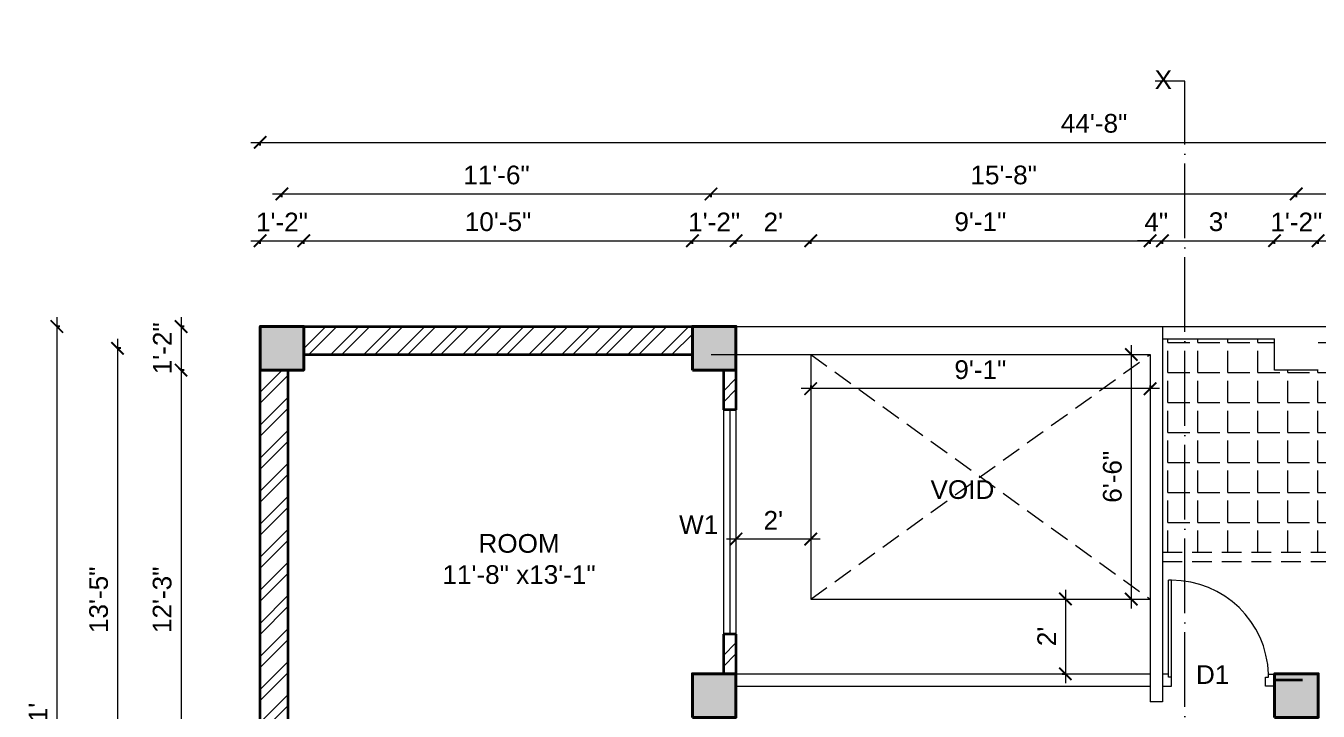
# Model space of a CAD drawing. Header units: inches. Extents: x -12071822 to 12321209, y -1222525 to 1319227.
# Drawn here: x 117113.1 to 117528.2, y 37408.9 to 37628.9 of the extents above; entities that cross this region are included whole.
import ezdxf

# ---------------------------------------------------------------- set-up
doc = ezdxf.new("R2010")
doc.units = ezdxf.units.IN
doc.header["$MEASUREMENT"] = 0
doc.header["$PDMODE"] = 35
doc.linetypes.add('ACAD_ISO04W100', pattern=[30, 24, -3, 0, -3])
doc.linetypes.add('DASHED', pattern=[19.05, 12.7, -6.35])
for name, color, linetype, lineweight in [('Column', 181, 'Continuous', 40), ('Dimension', 130, 'Continuous', 9), ('Hatch', 9, 'Continuous', 9), ('SECTION', 7, 'ACAD_ISO04W100', 18), ('Stairs', 61, 'Continuous', 18), ('TEXT', 255, 'Continuous', 35), ('Walls', 11, 'Continuous', 35), ('Windows', 151, 'Continuous', 15)]:
    doc.layers.add(name, color=color, linetype=linetype, lineweight=lineweight)
doc.styles.get("Standard").update_dxf_attribs({"font": 'arial.ttf'})
doc.dimstyles.get("Standard").update_dxf_attribs({"dimtxt": 6, "dimasz": 4, "dimexe": 0, "dimexo": 6, "dimgap": 3, "dimtad": 1, "dimdec": 0, "dimzin": 0, "dimdsep": 46, "dimlunit": 4, "dimtxsty": 'Standard', "dimblk": 'ARCHTICK', "dimcen": 0.09, "dimdle": 3, "dimclrd": 256, "dimadec": 0, "dimazin": 0, "dimtfac": 1, "dimtdec": 0, "dimtofl": 0, "dimtmove": 0, "dimatfit": 3, "dimfxl": 1, "dimfxlon": 1, "dimtolj": 1, "dimtzin": 0, "dimlwd": -1, "dimarcsym": 0})
pattern_1 = [(45, (-5399.04, -1273.291), (-5.30330086, 5.30330086), []), (45, (-5395.504, -1273.291), (-5.30330086, 5.30330086), [])]

# ---------------------------------------------------------------- blocks, each defined once
blk = doc.blocks.new('colm')
at = {"layer": 'Hatch'}
h = blk.add_hatch(color=256, dxfattribs=at)
h.dxf.hatch_style = 1
h.paths.add_polyline_path([(66705.71, 8319.73), (66705.71, 8307.73), (66717.71, 8307.73), (66717.71, 8319.73)])
at = {"layer": 'Column'}
blk.add_lwpolyline([(66705.71, 8307.73), (66717.71, 8307.73), (66717.71, 8319.73), (66705.71, 8319.73)], close=True, dxfattribs=at)
blk = doc.blocks.new('_ArchTick')
at = {"color": 0, "linetype": 'ByBlock', "const_width": 0.15}
blk.add_lwpolyline([(-0.5, -0.5), (0.5, 0.5)], dxfattribs=at)
blk = doc.blocks.new('*D1713')
at = {"layer": 'Defpoints', "color": 0, "transparency": 16777216}
for p in [(117188.36, 37532.41), (117162.96, 37518.41), (117188.36, 37518.41)]:
    blk.add_point(p, dxfattribs=at)
at = {"layer": 'Dimension', "transparency": 16777216}
blk.add_line((117162.96, 37535.41), (117162.96, 37515.41), dxfattribs=at)
at = {"layer": 'Dimension', "color": 0, "lineweight": -2, "transparency": 16777216}
for p, q in [((117163.96, 37532.41), (117162.96, 37532.41)), ((117163.96, 37518.41), (117162.96, 37518.41))]:
    blk.add_line(p, q, dxfattribs=at)
at = {"layer": 'Dimension', "transparency": 16777216, "xscale": 4, "yscale": 4, "zscale": 4}
for p, rotation in [((117162.96, 37532.41), 90), ((117162.96, 37518.41), 270)]:
    blk.add_blockref('_ArchTick', p, dxfattribs=dict(at, rotation=rotation))
at = {"layer": 'Dimension', "color": 0, "lineweight": -2, "transparency": 16777216, "insert": (117156.95, 37525.41), "char_height": 6, "attachment_point": 5, "rotation": 90}
blk.add_mtext('\\A1;1\'-2"', dxfattribs=at)
blk = doc.blocks.new('*D1714')
at = {"layer": 'Defpoints', "color": 0, "transparency": 16777216}
for p in [(117188.36, 37518.41), (117162.96, 37370.91), (117188.36, 37370.91)]:
    blk.add_point(p, dxfattribs=at)
at = {"layer": 'Dimension', "transparency": 16777216}
blk.add_line((117162.96, 37521.41), (117162.96, 37367.91), dxfattribs=at)
at = {"layer": 'Dimension', "color": 0, "lineweight": -2, "transparency": 16777216}
for p, q in [((117163.96, 37518.41), (117162.96, 37518.41)), ((117163.96, 37370.91), (117162.96, 37370.91))]:
    blk.add_line(p, q, dxfattribs=at)
at = {"layer": 'Dimension', "transparency": 16777216, "xscale": 4, "yscale": 4, "zscale": 4}
for p, rotation in [((117162.96, 37518.41), 90), ((117162.96, 37370.91), 270)]:
    blk.add_blockref('_ArchTick', p, dxfattribs=dict(at, rotation=rotation))
at = {"layer": 'Dimension', "color": 0, "lineweight": -2, "transparency": 16777216, "insert": (117156.9, 37444.66), "char_height": 6, "attachment_point": 5, "rotation": 90}
blk.add_mtext('\\A1;12\'-3"', dxfattribs=at)
blk = doc.blocks.new('*D1719')
at = {"layer": 'Defpoints', "color": 0, "transparency": 16777216}
for p in [(117188.36, 37525.41), (117142.56, 37363.91), (117188.36, 37363.91)]:
    blk.add_point(p, dxfattribs=at)
at = {"layer": 'Dimension', "transparency": 16777216}
blk.add_line((117142.56, 37528.41), (117142.56, 37360.91), dxfattribs=at)
at = {"layer": 'Dimension', "color": 0, "lineweight": -2, "transparency": 16777216}
for p, q in [((117143.56, 37525.41), (117142.56, 37525.41)), ((117143.56, 37363.91), (117142.56, 37363.91))]:
    blk.add_line(p, q, dxfattribs=at)
at = {"layer": 'Dimension', "transparency": 16777216, "xscale": 4, "yscale": 4, "zscale": 4}
for p, rotation in [((117142.56, 37525.41), 90), ((117142.56, 37363.91), 270)]:
    blk.add_blockref('_ArchTick', p, dxfattribs=dict(at, rotation=rotation))
at = {"layer": 'Dimension', "color": 0, "lineweight": -2, "transparency": 16777216, "insert": (117136.5, 37444.66), "char_height": 6, "attachment_point": 5, "rotation": 90}
blk.add_mtext('\\A1;13\'-5"', dxfattribs=at)
blk = doc.blocks.new('*D1596')
at = {"layer": 'Defpoints', "color": 0, "transparency": 16777216}
for p in [(117188.36, 37532.41), (117123.05, 37279.91), (117313.18, 37279.91)]:
    blk.add_point(p, dxfattribs=at)
at = {"layer": 'Dimension', "transparency": 16777216}
blk.add_line((117123.05, 37535.41), (117123.05, 37276.91), dxfattribs=at)
at = {"layer": 'Dimension', "color": 0, "lineweight": -2, "transparency": 16777216}
for p, q in [((117124.05, 37532.41), (117123.05, 37532.41)), ((117124.05, 37279.91), (117123.05, 37279.91))]:
    blk.add_line(p, q, dxfattribs=at)
at = {"layer": 'Dimension', "transparency": 16777216, "xscale": 4, "yscale": 4, "zscale": 4}
for p, rotation in [((117123.05, 37532.41), 90), ((117123.05, 37279.91), 270)]:
    blk.add_blockref('_ArchTick', p, dxfattribs=dict(at, rotation=rotation))
at = {"layer": 'Dimension', "color": 0, "lineweight": -2, "transparency": 16777216, "insert": (117117.04, 37406.16), "char_height": 6, "attachment_point": 5, "rotation": 90}
blk.add_mtext("\\A1;21'", dxfattribs=at)
blk = doc.blocks.new('GFFGS')
at = {"layer": 'Windows'}
for p, q in [((97915.22, 19628.63), (97915.22, 19658.74)), ((97916.19, 19658.74), (97915.22, 19658.74)), ((97916.19, 19627.65), (97916.19, 19658.77)), ((97915.22, 19628.63), (97913.27, 19628.63)), ((97913.27, 19628.63), (97913.27, 19624.73)), ((97915.22, 19627.65), (97915.22, 19628.63)), ((97916.19, 19627.65), (97915.22, 19627.65)), ((97916.19, 19624.73), (97916.19, 19627.65)), ((97946.35, 19624.73), (97946.35, 19627.65)), ((97946.35, 19627.65), (97947.32, 19627.65)), ((97947.32, 19627.65), (97947.32, 19628.63)), ((97947.32, 19628.63), (97949.27, 19628.63)), ((97949.27, 19628.63), (97949.27, 19624.73)), ((97913.27, 19624.73), (97916.19, 19624.73)), ((97949.27, 19624.73), (97946.35, 19624.73))]:
    blk.add_line(p, q, dxfattribs=at)
blk.add_arc((97916.25, 19627.66), 31.08, 1.7801, 90.1235, dxfattribs=at)
blk = doc.blocks.new('*D1601')
at = {"layer": 'Defpoints', "color": 0, "transparency": 16777216}
for p in [(117341.18, 37464.16), (117341.18, 37464.16), (117365.18, 37464.16)]:
    blk.add_point(p, dxfattribs=at)
at = {"layer": 'Dimension', "transparency": 16777216}
blk.add_line((117368.18, 37464.16), (117338.18, 37464.16), dxfattribs=at)
at = {"layer": 'Dimension', "transparency": 16777216, "xscale": 4, "yscale": 4, "zscale": 4, "rotation": 180}
blk.add_blockref('_ArchTick', (117341.18, 37464.16), dxfattribs=at)
at = {"layer": 'Dimension', "transparency": 16777216, "xscale": 4, "yscale": 4, "zscale": 4}
blk.add_blockref('_ArchTick', (117365.18, 37464.16), dxfattribs=at)
at = {"layer": 'Dimension', "color": 0, "lineweight": -2, "transparency": 16777216, "insert": (117353.18, 37470.18), "char_height": 6, "attachment_point": 5}
blk.add_mtext("\\A1;2'", dxfattribs=at)
blk = doc.blocks.new('*D1602')
at = {"layer": 'Defpoints', "color": 0, "transparency": 16777216}
for p in [(117447, 37444.91), (117416.68, 37420.91), (117447, 37420.91)]:
    blk.add_point(p, dxfattribs=at)
at = {"layer": 'Dimension', "transparency": 16777216}
blk.add_line((117447, 37447.91), (117447, 37417.91), dxfattribs=at)
at = {"layer": 'Dimension', "color": 0, "lineweight": -2, "transparency": 16777216}
blk.add_line((117446, 37420.91), (117447, 37420.91), dxfattribs=at)
at = {"layer": 'Dimension', "transparency": 16777216, "xscale": 4, "yscale": 4, "zscale": 4}
for p, rotation in [((117447, 37444.91), 90), ((117447, 37420.91), 270)]:
    blk.add_blockref('_ArchTick', p, dxfattribs=dict(at, rotation=rotation))
at = {"layer": 'Dimension', "color": 0, "lineweight": -2, "transparency": 16777216, "insert": (117440.99, 37432.91), "char_height": 6, "attachment_point": 5, "rotation": 90}
blk.add_mtext("\\A1;2'", dxfattribs=at)
blk = doc.blocks.new('*D1731')
at = {"layer": 'Defpoints', "color": 0, "transparency": 16777216}
for p in [(117202.36, 37559.94), (117188.36, 37532.41), (117202.36, 37532.41)]:
    blk.add_point(p, dxfattribs=at)
at = {"layer": 'Dimension', "transparency": 16777216}
blk.add_line((117185.36, 37559.94), (117205.36, 37559.94), dxfattribs=at)
at = {"layer": 'Dimension', "color": 0, "lineweight": -2, "transparency": 16777216}
for p, q in [((117188.36, 37558.94), (117188.36, 37559.94)), ((117202.36, 37558.94), (117202.36, 37559.94))]:
    blk.add_line(p, q, dxfattribs=at)
at = {"layer": 'Dimension', "transparency": 16777216, "xscale": 4, "yscale": 4, "zscale": 4, "rotation": 180}
blk.add_blockref('_ArchTick', (117188.36, 37559.94), dxfattribs=at)
at = {"layer": 'Dimension', "transparency": 16777216, "xscale": 4, "yscale": 4, "zscale": 4}
blk.add_blockref('_ArchTick', (117202.36, 37559.94), dxfattribs=at)
at = {"layer": 'Dimension', "color": 0, "lineweight": -2, "transparency": 16777216, "insert": (117195.36, 37565.96), "char_height": 6, "attachment_point": 5}
blk.add_mtext('\\A1;1\'-2"', dxfattribs=at)
blk = doc.blocks.new('*D1732')
at = {"layer": 'Defpoints', "color": 0, "transparency": 16777216}
for p in [(117327.18, 37559.94), (117202.36, 37532.41), (117327.18, 37532.41)]:
    blk.add_point(p, dxfattribs=at)
at = {"layer": 'Dimension', "transparency": 16777216}
blk.add_line((117199.36, 37559.94), (117330.18, 37559.94), dxfattribs=at)
at = {"layer": 'Dimension', "color": 0, "lineweight": -2, "transparency": 16777216}
for p, q in [((117202.36, 37558.94), (117202.36, 37559.94)), ((117327.18, 37558.94), (117327.18, 37559.94))]:
    blk.add_line(p, q, dxfattribs=at)
at = {"layer": 'Dimension', "transparency": 16777216, "xscale": 4, "yscale": 4, "zscale": 4, "rotation": 180}
blk.add_blockref('_ArchTick', (117202.36, 37559.94), dxfattribs=at)
at = {"layer": 'Dimension', "transparency": 16777216, "xscale": 4, "yscale": 4, "zscale": 4}
blk.add_blockref('_ArchTick', (117327.18, 37559.94), dxfattribs=at)
at = {"layer": 'Dimension', "color": 0, "lineweight": -2, "transparency": 16777216, "insert": (117264.77, 37566.01), "char_height": 6, "attachment_point": 5}
blk.add_mtext('\\A1;10\'-5"', dxfattribs=at)
blk = doc.blocks.new('*D1733')
at = {"layer": 'Defpoints', "color": 0, "transparency": 16777216}
for p in [(117341.18, 37559.94), (117327.18, 37532.41), (117341.18, 37532.41)]:
    blk.add_point(p, dxfattribs=at)
at = {"layer": 'Dimension', "transparency": 16777216}
blk.add_line((117324.18, 37559.94), (117344.18, 37559.94), dxfattribs=at)
at = {"layer": 'Dimension', "color": 0, "lineweight": -2, "transparency": 16777216}
for p, q in [((117327.18, 37558.94), (117327.18, 37559.94)), ((117341.18, 37558.94), (117341.18, 37559.94))]:
    blk.add_line(p, q, dxfattribs=at)
at = {"layer": 'Dimension', "transparency": 16777216, "xscale": 4, "yscale": 4, "zscale": 4, "rotation": 180}
blk.add_blockref('_ArchTick', (117327.18, 37559.94), dxfattribs=at)
at = {"layer": 'Dimension', "transparency": 16777216, "xscale": 4, "yscale": 4, "zscale": 4}
blk.add_blockref('_ArchTick', (117341.18, 37559.94), dxfattribs=at)
at = {"layer": 'Dimension', "color": 0, "lineweight": -2, "transparency": 16777216, "insert": (117334.18, 37565.96), "char_height": 6, "attachment_point": 5}
blk.add_mtext('\\A1;1\'-2"', dxfattribs=at)
blk = doc.blocks.new('*D1734')
at = {"layer": 'Defpoints', "color": 0, "transparency": 16777216}
for p in [(117365.18, 37559.94), (117341.18, 37532.41), (117365.18, 37523.41)]:
    blk.add_point(p, dxfattribs=at)
at = {"layer": 'Dimension', "transparency": 16777216}
blk.add_line((117338.18, 37559.94), (117368.18, 37559.94), dxfattribs=at)
at = {"layer": 'Dimension', "color": 0, "lineweight": -2, "transparency": 16777216}
for p, q in [((117341.18, 37558.94), (117341.18, 37559.94)), ((117365.18, 37558.94), (117365.18, 37559.94))]:
    blk.add_line(p, q, dxfattribs=at)
at = {"layer": 'Dimension', "transparency": 16777216, "xscale": 4, "yscale": 4, "zscale": 4, "rotation": 180}
blk.add_blockref('_ArchTick', (117341.18, 37559.94), dxfattribs=at)
at = {"layer": 'Dimension', "transparency": 16777216, "xscale": 4, "yscale": 4, "zscale": 4}
blk.add_blockref('_ArchTick', (117365.18, 37559.94), dxfattribs=at)
at = {"layer": 'Dimension', "color": 0, "lineweight": -2, "transparency": 16777216, "insert": (117353.18, 37565.96), "char_height": 6, "attachment_point": 5}
blk.add_mtext("\\A1;2'", dxfattribs=at)
blk = doc.blocks.new('*D1735')
at = {"layer": 'Defpoints', "color": 0, "transparency": 16777216}
for p in [(117474.18, 37559.94), (117365.18, 37523.41), (117474.18, 37523.41)]:
    blk.add_point(p, dxfattribs=at)
at = {"layer": 'Dimension', "transparency": 16777216}
blk.add_line((117362.18, 37559.94), (117477.18, 37559.94), dxfattribs=at)
at = {"layer": 'Dimension', "color": 0, "lineweight": -2, "transparency": 16777216}
for p, q in [((117365.18, 37558.94), (117365.18, 37559.94)), ((117474.18, 37558.94), (117474.18, 37559.94))]:
    blk.add_line(p, q, dxfattribs=at)
at = {"layer": 'Dimension', "transparency": 16777216, "xscale": 4, "yscale": 4, "zscale": 4, "rotation": 180}
blk.add_blockref('_ArchTick', (117365.18, 37559.94), dxfattribs=at)
at = {"layer": 'Dimension', "transparency": 16777216, "xscale": 4, "yscale": 4, "zscale": 4}
blk.add_blockref('_ArchTick', (117474.18, 37559.94), dxfattribs=at)
at = {"layer": 'Dimension', "color": 0, "lineweight": -2, "transparency": 16777216, "insert": (117419.68, 37566.01), "char_height": 6, "attachment_point": 5}
blk.add_mtext('\\A1;9\'-1"', dxfattribs=at)
blk = doc.blocks.new('*D1736')
at = {"layer": 'Defpoints', "color": 0, "transparency": 16777216}
for p in [(117478.18, 37559.94), (117478.18, 37532.41), (117474.18, 37523.41)]:
    blk.add_point(p, dxfattribs=at)
at = {"layer": 'Dimension', "transparency": 16777216}
for p, q in [((117474.18, 37559.94), (117470.18, 37559.94)), ((117478.18, 37559.94), (117482.18, 37559.94))]:
    blk.add_line(p, q, dxfattribs=at)
at = {"layer": 'Dimension', "color": 0, "lineweight": -2, "transparency": 16777216}
for p, q in [((117474.18, 37558.94), (117474.18, 37559.94)), ((117478.18, 37558.94), (117478.18, 37559.94))]:
    blk.add_line(p, q, dxfattribs=at)
at = {"layer": 'Dimension', "transparency": 16777216, "xscale": 4, "yscale": 4, "zscale": 4}
blk.add_blockref('_ArchTick', (117474.18, 37559.94), dxfattribs=at)
at = {"layer": 'Dimension', "transparency": 16777216, "xscale": 4, "yscale": 4, "zscale": 4, "rotation": 180}
blk.add_blockref('_ArchTick', (117478.18, 37559.94), dxfattribs=at)
at = {"layer": 'Dimension', "color": 0, "lineweight": -2, "transparency": 16777216, "insert": (117476.18, 37565.94), "char_height": 6, "attachment_point": 5}
blk.add_mtext('\\A1;4"', dxfattribs=at)
blk = doc.blocks.new('*D1737')
at = {"layer": 'Defpoints', "color": 0, "transparency": 16777216}
for p in [(117514.18, 37559.94), (117478.18, 37532.41), (117514.18, 37528.41)]:
    blk.add_point(p, dxfattribs=at)
at = {"layer": 'Dimension', "transparency": 16777216}
blk.add_line((117475.18, 37559.94), (117517.18, 37559.94), dxfattribs=at)
at = {"layer": 'Dimension', "color": 0, "lineweight": -2, "transparency": 16777216}
for p, q in [((117478.18, 37558.94), (117478.18, 37559.94)), ((117514.18, 37558.94), (117514.18, 37559.94))]:
    blk.add_line(p, q, dxfattribs=at)
at = {"layer": 'Dimension', "transparency": 16777216, "xscale": 4, "yscale": 4, "zscale": 4, "rotation": 180}
blk.add_blockref('_ArchTick', (117478.18, 37559.94), dxfattribs=at)
at = {"layer": 'Dimension', "transparency": 16777216, "xscale": 4, "yscale": 4, "zscale": 4}
blk.add_blockref('_ArchTick', (117514.18, 37559.94), dxfattribs=at)
at = {"layer": 'Dimension', "color": 0, "lineweight": -2, "transparency": 16777216, "insert": (117496.18, 37566.01), "char_height": 6, "attachment_point": 5}
blk.add_mtext("\\A1;3'", dxfattribs=at)
blk = doc.blocks.new('*D1738')
at = {"layer": 'Defpoints', "color": 0, "transparency": 16777216}
for p in [(117528.18, 37559.94), (117514.18, 37528.41), (117528.18, 37528.41)]:
    blk.add_point(p, dxfattribs=at)
at = {"layer": 'Dimension', "transparency": 16777216}
blk.add_line((117511.18, 37559.94), (117531.18, 37559.94), dxfattribs=at)
at = {"layer": 'Dimension', "color": 0, "lineweight": -2, "transparency": 16777216}
for p, q in [((117514.18, 37558.94), (117514.18, 37559.94)), ((117528.18, 37558.94), (117528.18, 37559.94))]:
    blk.add_line(p, q, dxfattribs=at)
at = {"layer": 'Dimension', "transparency": 16777216, "xscale": 4, "yscale": 4, "zscale": 4, "rotation": 180}
blk.add_blockref('_ArchTick', (117514.18, 37559.94), dxfattribs=at)
at = {"layer": 'Dimension', "transparency": 16777216, "xscale": 4, "yscale": 4, "zscale": 4}
blk.add_blockref('_ArchTick', (117528.18, 37559.94), dxfattribs=at)
at = {"layer": 'Dimension', "color": 0, "lineweight": -2, "transparency": 16777216, "insert": (117521.18, 37565.96), "char_height": 6, "attachment_point": 5}
blk.add_mtext('\\A1;1\'-2"', dxfattribs=at)
blk = doc.blocks.new('*D1739')
at = {"layer": 'Defpoints', "color": 0, "transparency": 16777216}
for p in [(117674.05, 37559.94), (117528.18, 37528.41), (117674.05, 37528.41)]:
    blk.add_point(p, dxfattribs=at)
at = {"layer": 'Dimension', "transparency": 16777216}
blk.add_line((117525.18, 37559.94), (117677.05, 37559.94), dxfattribs=at)
at = {"layer": 'Dimension', "color": 0, "lineweight": -2, "transparency": 16777216}
for p, q in [((117528.18, 37558.94), (117528.18, 37559.94)), ((117674.05, 37558.94), (117674.05, 37559.94))]:
    blk.add_line(p, q, dxfattribs=at)
at = {"layer": 'Dimension', "transparency": 16777216, "xscale": 4, "yscale": 4, "zscale": 4, "rotation": 180}
blk.add_blockref('_ArchTick', (117528.18, 37559.94), dxfattribs=at)
at = {"layer": 'Dimension', "transparency": 16777216, "xscale": 4, "yscale": 4, "zscale": 4}
blk.add_blockref('_ArchTick', (117674.05, 37559.94), dxfattribs=at)
at = {"layer": 'Dimension', "color": 0, "lineweight": -2, "transparency": 16777216, "insert": (117601.12, 37565.96), "char_height": 6, "attachment_point": 5}
blk.add_mtext('\\A1;12\'-2"', dxfattribs=at)
blk = doc.blocks.new('*D1742')
at = {"layer": 'Defpoints', "color": 0, "transparency": 16777216}
for p in [(117333.18, 37574.96), (117195.36, 37532.41), (117333.18, 37532.41)]:
    blk.add_point(p, dxfattribs=at)
at = {"layer": 'Dimension', "transparency": 16777216}
blk.add_line((117192.36, 37574.96), (117336.18, 37574.96), dxfattribs=at)
at = {"layer": 'Dimension', "color": 0, "lineweight": -2, "transparency": 16777216}
for p, q in [((117195.36, 37573.96), (117195.36, 37574.96)), ((117333.18, 37573.96), (117333.18, 37574.96))]:
    blk.add_line(p, q, dxfattribs=at)
at = {"layer": 'Dimension', "transparency": 16777216, "xscale": 4, "yscale": 4, "zscale": 4, "rotation": 180}
blk.add_blockref('_ArchTick', (117195.36, 37574.96), dxfattribs=at)
at = {"layer": 'Dimension', "transparency": 16777216, "xscale": 4, "yscale": 4, "zscale": 4}
blk.add_blockref('_ArchTick', (117333.18, 37574.96), dxfattribs=at)
at = {"layer": 'Dimension', "color": 0, "lineweight": -2, "transparency": 16777216, "insert": (117264.27, 37581.02), "char_height": 6, "attachment_point": 5}
blk.add_mtext('\\A1;11\'-6"', dxfattribs=at)
blk = doc.blocks.new('*D1743')
at = {"layer": 'Defpoints', "color": 0, "transparency": 16777216}
for p in [(117521.18, 37574.96), (117333.18, 37532.41), (117521.18, 37420.91)]:
    blk.add_point(p, dxfattribs=at)
at = {"layer": 'Dimension', "transparency": 16777216}
blk.add_line((117330.18, 37574.96), (117524.18, 37574.96), dxfattribs=at)
at = {"layer": 'Dimension', "color": 0, "lineweight": -2, "transparency": 16777216}
for p, q in [((117333.18, 37573.96), (117333.18, 37574.96)), ((117521.18, 37573.96), (117521.18, 37574.96))]:
    blk.add_line(p, q, dxfattribs=at)
at = {"layer": 'Dimension', "transparency": 16777216, "xscale": 4, "yscale": 4, "zscale": 4, "rotation": 180}
blk.add_blockref('_ArchTick', (117333.18, 37574.96), dxfattribs=at)
at = {"layer": 'Dimension', "transparency": 16777216, "xscale": 4, "yscale": 4, "zscale": 4}
blk.add_blockref('_ArchTick', (117521.18, 37574.96), dxfattribs=at)
at = {"layer": 'Dimension', "color": 0, "lineweight": -2, "transparency": 16777216, "insert": (117427.18, 37581.02), "char_height": 6, "attachment_point": 5}
blk.add_mtext('\\A1;15\'-8"', dxfattribs=at)
blk = doc.blocks.new('*D1744')
at = {"layer": 'Defpoints', "color": 0, "transparency": 16777216}
for p in [(117681.05, 37574.96), (117521.18, 37420.91), (117681.05, 37420.91)]:
    blk.add_point(p, dxfattribs=at)
at = {"layer": 'Dimension', "transparency": 16777216}
blk.add_line((117518.18, 37574.96), (117684.05, 37574.96), dxfattribs=at)
at = {"layer": 'Dimension', "color": 0, "lineweight": -2, "transparency": 16777216}
for p, q in [((117521.18, 37573.96), (117521.18, 37574.96)), ((117681.05, 37573.96), (117681.05, 37574.96))]:
    blk.add_line(p, q, dxfattribs=at)
at = {"layer": 'Dimension', "transparency": 16777216, "xscale": 4, "yscale": 4, "zscale": 4, "rotation": 180}
blk.add_blockref('_ArchTick', (117521.18, 37574.96), dxfattribs=at)
at = {"layer": 'Dimension', "transparency": 16777216, "xscale": 4, "yscale": 4, "zscale": 4}
blk.add_blockref('_ArchTick', (117681.05, 37574.96), dxfattribs=at)
at = {"layer": 'Dimension', "color": 0, "lineweight": -2, "transparency": 16777216, "insert": (117601.12, 37581.03), "char_height": 6, "attachment_point": 5}
blk.add_mtext('\\A1;13\'-4"', dxfattribs=at)
blk = doc.blocks.new('*D1745')
at = {"layer": 'Defpoints', "color": 0, "transparency": 16777216}
for p in [(117724.05, 37591.53), (117188.36, 37532.41), (117724.05, 37532.41)]:
    blk.add_point(p, dxfattribs=at)
at = {"layer": 'Dimension', "transparency": 16777216}
blk.add_line((117185.36, 37591.53), (117727.05, 37591.53), dxfattribs=at)
at = {"layer": 'Dimension', "color": 0, "lineweight": -2, "transparency": 16777216}
for p, q in [((117188.36, 37590.53), (117188.36, 37591.53)), ((117724.05, 37590.53), (117724.05, 37591.53))]:
    blk.add_line(p, q, dxfattribs=at)
at = {"layer": 'Dimension', "transparency": 16777216, "xscale": 4, "yscale": 4, "zscale": 4, "rotation": 180}
blk.add_blockref('_ArchTick', (117188.36, 37591.53), dxfattribs=at)
at = {"layer": 'Dimension', "transparency": 16777216, "xscale": 4, "yscale": 4, "zscale": 4}
blk.add_blockref('_ArchTick', (117724.05, 37591.53), dxfattribs=at)
at = {"layer": 'Dimension', "color": 0, "lineweight": -2, "transparency": 16777216, "insert": (117456.21, 37597.6), "char_height": 6, "attachment_point": 5}
blk.add_mtext('\\A1;44\'-8"', dxfattribs=at)
blk = doc.blocks.new('*D1754')
at = {"layer": 'Defpoints', "color": 0, "transparency": 16777216}
for p in [(117341.18, 37525.41), (117766.79, 37525.41), (117688.05, 37413.91)]:
    blk.add_point(p, dxfattribs=at)
at = {"layer": 'Dimension', "transparency": 16777216}
blk.add_line((117766.79, 37410.91), (117766.79, 37528.41), dxfattribs=at)
at = {"layer": 'Dimension', "color": 0, "lineweight": -2, "transparency": 16777216}
for p, q in [((117765.79, 37525.41), (117766.79, 37525.41)), ((117765.79, 37413.91), (117766.79, 37413.91))]:
    blk.add_line(p, q, dxfattribs=at)
at = {"layer": 'Dimension', "transparency": 16777216, "xscale": 4, "yscale": 4, "zscale": 4}
for p, rotation in [((117766.79, 37525.41), 90), ((117766.79, 37413.91), 270)]:
    blk.add_blockref('_ArchTick', p, dxfattribs=dict(at, rotation=rotation))
at = {"layer": 'Dimension', "color": 0, "lineweight": -2, "transparency": 16777216, "insert": (117760.73, 37469.66), "char_height": 6, "attachment_point": 5, "rotation": 90}
blk.add_mtext('\\A1;9\'-3"', dxfattribs=at)
blk = doc.blocks.new('*D1800')
at = {"layer": 'Defpoints', "color": 0, "transparency": 16777216}
for p in [(117474.18, 37523.41), (117468.16, 37444.91), (117474.18, 37444.91)]:
    blk.add_point(p, dxfattribs=at)
at = {"layer": 'Windows', "transparency": 16777216}
blk.add_line((117468.16, 37526.41), (117468.16, 37441.91), dxfattribs=at)
at = {"layer": 'Windows', "color": 0, "lineweight": -2, "transparency": 16777216}
for p, q in [((117468.18, 37523.41), (117468.16, 37523.41)), ((117468.18, 37444.91), (117468.16, 37444.91))]:
    blk.add_line(p, q, dxfattribs=at)
at = {"layer": 'Windows', "transparency": 16777216, "xscale": 4, "yscale": 4, "zscale": 4}
for p, rotation in [((117468.16, 37523.41), 90), ((117468.16, 37444.91), 270)]:
    blk.add_blockref('_ArchTick', p, dxfattribs=dict(at, rotation=rotation))
at = {"layer": 'Windows', "color": 0, "transparency": 16777216, "insert": (117462.1, 37484.16), "char_height": 6, "attachment_point": 5, "rotation": 90}
blk.add_mtext('\\A1;6\'-6"', dxfattribs=at)
blk = doc.blocks.new('*D1801')
at = {"layer": 'Defpoints', "color": 0, "transparency": 16777216}
for p in [(117365.18, 37523.41), (117474.18, 37523.41), (117365.18, 37512.45)]:
    blk.add_point(p, dxfattribs=at)
at = {"layer": 'Windows', "transparency": 16777216}
blk.add_line((117477.18, 37512.45), (117362.18, 37512.45), dxfattribs=at)
at = {"layer": 'Windows', "color": 0, "lineweight": -2, "transparency": 16777216}
for p, q in [((117365.18, 37513.45), (117365.18, 37512.45)), ((117474.18, 37513.45), (117474.18, 37512.45))]:
    blk.add_line(p, q, dxfattribs=at)
at = {"layer": 'Windows', "transparency": 16777216, "xscale": 4, "yscale": 4, "zscale": 4, "rotation": 180}
blk.add_blockref('_ArchTick', (117365.18, 37512.45), dxfattribs=at)
at = {"layer": 'Windows', "transparency": 16777216, "xscale": 4, "yscale": 4, "zscale": 4}
blk.add_blockref('_ArchTick', (117474.18, 37512.45), dxfattribs=at)
at = {"layer": 'Windows', "color": 0, "transparency": 16777216, "insert": (117419.68, 37518.51), "char_height": 6, "attachment_point": 5}
blk.add_mtext('\\A1;9\'-1"', dxfattribs=at)
blk = doc.blocks.new('*D1617')
at = {"layer": 'Defpoints', "color": 0, "transparency": 16777216}
for p in [(118242.86, 37844.49), (117514.18, 37816.85), (117514.18, 37279.91)]:
    blk.add_point(p, dxfattribs=at)
at = {"layer": 'Dimension', "color": 0, "lineweight": -2, "transparency": 16777216}
for p, q in [((118242.86, 37817.85), (118242.86, 37816.85)), ((117514.18, 37815.85), (117514.18, 37816.85))]:
    blk.add_line(p, q, dxfattribs=at)
at = {"layer": 'Dimension', "transparency": 16777216}
blk.add_line((118245.86, 37816.85), (117511.18, 37816.85), dxfattribs=at)
at = {"layer": 'Dimension', "transparency": 16777216, "xscale": 4, "yscale": 4, "zscale": 4, "rotation": 180}
blk.add_blockref('_ArchTick', (117514.18, 37816.85), dxfattribs=at)
at = {"layer": 'Dimension', "transparency": 16777216, "xscale": 4, "yscale": 4, "zscale": 4}
blk.add_blockref('_ArchTick', (118242.86, 37816.85), dxfattribs=at)
at = {"layer": 'Dimension', "color": 0, "transparency": 16777216, "insert": (117878.52, 37822.92), "char_height": 6, "attachment_point": 5}
blk.add_mtext('\\A1;60\'-9"', dxfattribs=at)

msp = doc.modelspace()

# ---------------------------------------------------------------- hatches: boundary and pattern name
at = {"layer": 'Hatch'}
h = msp.add_hatch(dxfattribs=at)
h.set_pattern_fill('ANSI32', color=256, scale=20)
h.set_pattern_definition(pattern_1)
h.paths.add_polyline_path([(117202.36, 37532.41), (117202.36, 37523.41), (117327.18, 37523.41), (117327.18, 37532.41)])
h = msp.add_hatch(dxfattribs=at)
h.set_pattern_fill('ANGLE', color=256, scale=35)
h.set_pattern_definition([(0, (-7308.185, 18.624), (0, 9.625), [7, -2.625]), (90, (-7308.185, 18.624), (-9.625, 6e-16), [7, -2.625])])
h.paths.add_polyline_path([(117674.05, 37518.41), (117674.05, 37528.41), (117528.18, 37528.41), (117528.18, 37518.41), (117514.18, 37518.41), (117514.18, 37528.41), (117478.18, 37528.41), (117478.18, 37459.91), (117563.57, 37459.91), (117671.18, 37459.91), (117671.18, 37456.91), (117668.18, 37456.91), (117668.18, 37420.91), (117674.05, 37420.91), (117688.05, 37420.91), (117720.05, 37420.91), (117720.05, 37528.41), (117688.05, 37528.41), (117688.05, 37518.41)])
h.paths.add_polyline_path([(117677.67, 37432.62), (117692.31, 37432.62), (117692.31, 37444.99), (117677.67, 37444.99)], flags=24)
h.paths.add_polyline_path([(117570.12, 37475.15), (117613.18, 37475.15), (117613.18, 37487.51), (117570.12, 37487.51)], flags=24)
h = msp.add_hatch(dxfattribs=at)
h.set_pattern_fill('ANSI32', color=256, scale=20)
h.set_pattern_definition(pattern_1)
h.paths.add_polyline_path([(117197.36, 37518.41), (117188.36, 37518.41), (117188.36, 37370.91), (117197.36, 37370.91)])
h = msp.add_hatch(dxfattribs=at)
h.set_pattern_fill('ANSI32', color=256, scale=20)
h.set_pattern_definition(pattern_1)
h.paths.add_polyline_path([(117337.18, 37505.66), (117341.18, 37505.66), (117341.18, 37518.41), (117337.18, 37518.41)])
h.paths.add_polyline_path([(117341.18, 37433.66), (117337.18, 37433.66), (117337.18, 37420.91), (117341.18, 37420.91)])

# ---------------------------------------------------------------- linework, layer by layer
at = {"layer": 'SECTION'}
for p, q in [((117485.31, 37611.22), (117475.88, 37611.22)), ((117485.31, 37199.55), (117485.31, 37611.22))]:
    msp.add_line(p, q, dxfattribs=at)
at = {"layer": 'Stairs'}
for p, q in [((117333.18, 37532.41), (117478.18, 37532.41)), ((117478.18, 37532.41), (117478.18, 37411.91)), ((117478.18, 37532.41), (117724.05, 37532.41)), ((117478.18, 37528.41), (117514.18, 37528.41)), ((117514.18, 37518.41), (117514.18, 37528.41)), ((117333.18, 37523.41), (117474.18, 37523.41)), ((117365.18, 37523.41), (117365.18, 37444.91)), ((117474.18, 37523.41), (117474.18, 37411.91)), ((117528.18, 37518.41), (117514.18, 37518.41)), ((117365.18, 37444.91), (117474.18, 37444.91)), ((117341.18, 37420.91), (117474.18, 37420.91)), ((117341.18, 37416.91), (117474.18, 37416.91)), ((117478.18, 37411.91), (117474.18, 37411.91))]:
    msp.add_line(p, q, dxfattribs=at)
at = {"layer": 'Stairs', "linetype": 'DASHED', "ltscale": 0.5}
for p, q in [((117365.18, 37444.91), (117474.18, 37523.41)), ((117365.18, 37523.41), (117474.18, 37444.91)), ((117478.18, 37459.91), (117563.57, 37459.91)), ((117478.18, 37456.91), (117565.51, 37456.91))]:
    msp.add_line(p, q, dxfattribs=at)
at = {"layer": 'Walls'}
for p, q in [((117202.36, 37532.41), (117327.18, 37532.41)), ((117202.36, 37523.41), (117327.18, 37523.41)), ((117188.36, 37370.91), (117188.36, 37518.41)), ((117197.36, 37370.91), (117197.36, 37518.41)), ((117337.18, 37518.41), (117337.18, 37505.66)), ((117341.18, 37518.41), (117341.18, 37505.66)), ((117341.18, 37505.66), (117337.18, 37505.66)), ((117337.18, 37433.66), (117337.18, 37420.91)), ((117341.18, 37433.66), (117337.18, 37433.66)), ((117341.18, 37433.66), (117341.18, 37420.91)), ((117523.18, 37418.91), (117514.18, 37418.91))]:
    msp.add_line(p, q, dxfattribs=at)
at = {"layer": 'Windows'}
for p, q in [((117337.18, 37505.66), (117337.18, 37433.66)), ((117339.18, 37505.66), (117339.18, 37433.66)), ((117341.18, 37505.66), (117341.18, 37433.66))]:
    msp.add_line(p, q, dxfattribs=at)

# ---------------------------------------------------------------- block references
at = {"layer": 'Column', "xscale": 1.166666666667879, "yscale": 1.166666666667879, "zscale": 1.166666666667879}
for p in [(39365.04, 27826.06), (39503.86, 27826.06), (39503.86, 27714.57), (39690.86, 27714.57)]:
    msp.add_blockref('colm', p, dxfattribs=at)
at = {"layer": 'Windows'}
msp.add_blockref('GFFGS', (19564.91, 17792.18), dxfattribs=at)

# ---------------------------------------------------------------- texts
at = {"layer": 'TEXT', "char_height": 6}
for s, width, insert, attachment_point in [('X', 18.7269, (117481.25, 37614.61), 3), ('\\pi32.11468;VOID', 84.2389, (117371.56, 37476.96), 7), ('W1', 18.7269, (117322.91, 37471.79), 1), ('\\pi29.7286;ROOM\\P\\pi18.16039;11\'-8" x13\'-1"', 84.2389, (117228.75, 37449.68), 7), ('\\pi5.0988;D1', 18.7269, (117483.84, 37423.66), 1)]:
    msp.add_mtext_dynamic_manual_height_columns(s, width=width, gutter_width=1, heights=[0], dxfattribs=dict(at, insert=insert, attachment_point=attachment_point))

# ---------------------------------------------------------------- dimensions: what is measured, and where the dimension line sits
at = {"layer": 'Dimension'}
dim = msp.add_linear_dim(base=(117514.18, 37816.85), p1=(118242.86, 37844.49), p2=(117514.18, 37279.91), dimstyle='Standard', override={"dimtmove": 1}, dxfattribs=at)
dim.commit()
dim.dimension.update_dxf_attribs({"geometry": '*D1617', "text_midpoint": (117878.52, 37822.92)})
at = {"layer": 'Dimension', "lineweight": -2}
for base, p1, p2, picture, middle in [((117724.05, 37591.53), (117188.36, 37532.41), (117724.05, 37532.41), '*D1745', (117456.21, 37597.6)), ((117333.18, 37574.96), (117195.36, 37532.41), (117333.18, 37532.41), '*D1742', (117264.27, 37581.02)), ((117521.18, 37574.96), (117333.18, 37532.41), (117521.18, 37420.91), '*D1743', (117427.18, 37581.02)), ((117681.05, 37574.96), (117521.18, 37420.91), (117681.05, 37420.91), '*D1744', (117601.12, 37581.03)), ((117327.18, 37559.94), (117202.36, 37532.41), (117327.18, 37532.41), '*D1732', (117264.77, 37566.01)), ((117365.18, 37559.94), (117341.18, 37532.41), (117365.18, 37523.41), '*D1734', (117353.18, 37565.96)), ((117474.18, 37559.94), (117365.18, 37523.41), (117474.18, 37523.41), '*D1735', (117419.68, 37566.01)), ((117514.18, 37559.94), (117478.18, 37532.41), (117514.18, 37528.41), '*D1737', (117496.18, 37566.01)), ((117674.05, 37559.94), (117528.18, 37528.41), (117674.05, 37528.41), '*D1739', (117601.12, 37565.96))]:
    dim = msp.add_linear_dim(base=base, p1=p1, p2=p2, dimstyle='Standard', override={"dimtmove": 1}, dxfattribs=at)
    dim.commit()
    dim.dimension.update_dxf_attribs({"geometry": picture, "text_midpoint": middle})
for base, p1, p2, picture, middle in [((117202.36, 37559.94), (117188.36, 37532.41), (117202.36, 37532.41), '*D1731', (117195.36, 37559.94)), ((117341.18, 37559.94), (117327.18, 37532.41), (117341.18, 37532.41), '*D1733', (117334.18, 37559.94)), ((117478.18, 37559.94), (117474.18, 37523.41), (117478.18, 37532.41), '*D1736', (117476.18, 37559.94)), ((117528.18, 37559.94), (117514.18, 37528.41), (117528.18, 37528.41), '*D1738', (117521.18, 37559.94)), ((117341.18, 37464.16), (117365.18, 37464.16), (117341.18, 37464.16), '*D1601', (117353.18, 37464.16))]:
    dim = msp.add_linear_dim(base=base, p1=p1, p2=p2, dimstyle='Standard', override={"dimtmove": 1}, dxfattribs=at)
    dim.commit()
    dim.dimension.update_dxf_attribs({"geometry": picture, "text_midpoint": middle, "dimtype": 160})
for base, p1, p2, picture, middle in [((117123.0506, 37279.9134), (117188.3618, 37532.4109), (117313.1791, 37279.9134), '*D1596', (117117.0383, 37406.1621)), ((117142.5614, 37363.9134), (117188.3618, 37525.4109), (117188.3618, 37363.9134), '*D1719', (117136.4959, 37444.6621)), ((117766.7927, 37525.4109), (117688.0542, 37413.9134), (117341.1791, 37525.4109), '*D1754', (117760.7272, 37469.6621)), ((117162.9632, 37370.9134), (117188.3618, 37518.4109), (117188.3618, 37370.9134), '*D1714', (117156.8978, 37444.6621))]:
    dim = msp.add_linear_dim(base=base, p1=p1, p2=p2, angle=90, dimstyle='Standard', override={"dimtmove": 1}, dxfattribs=at)
    dim.commit()
    dim.dimension.update_dxf_attribs({"geometry": picture, "text_midpoint": middle})
for base, p1, p2, picture, middle in [((117162.96, 37518.41), (117188.36, 37532.41), (117188.36, 37518.41), '*D1713', (117162.96, 37525.41)), ((117447, 37420.91), (117447, 37444.91), (117416.68, 37420.91), '*D1602', (117447, 37432.91))]:
    dim = msp.add_linear_dim(base=base, p1=p1, p2=p2, angle=90, dimstyle='Standard', override={"dimtmove": 1}, dxfattribs=at)
    dim.commit()
    dim.dimension.update_dxf_attribs({"geometry": picture, "text_midpoint": middle, "dimtype": 160})
at = {"layer": 'Windows'}
dim = msp.add_linear_dim(base=(117365.18, 37512.45), p1=(117474.18, 37523.41), p2=(117365.18, 37523.41), dimstyle='Standard', dxfattribs=at)
dim.commit()
dim.dimension.update_dxf_attribs({"geometry": '*D1801', "text_midpoint": (117419.68, 37518.51)})
dim = msp.add_linear_dim(base=(117468.1641, 37444.9134), p1=(117474.1791, 37523.4109), p2=(117474.1791, 37444.9134), angle=90, dimstyle='Standard', dxfattribs=at)
dim.commit()
dim.dimension.update_dxf_attribs({"geometry": '*D1800', "text_midpoint": (117462.1007, 37484.1621)})

doc.saveas('drawing.dxf')
